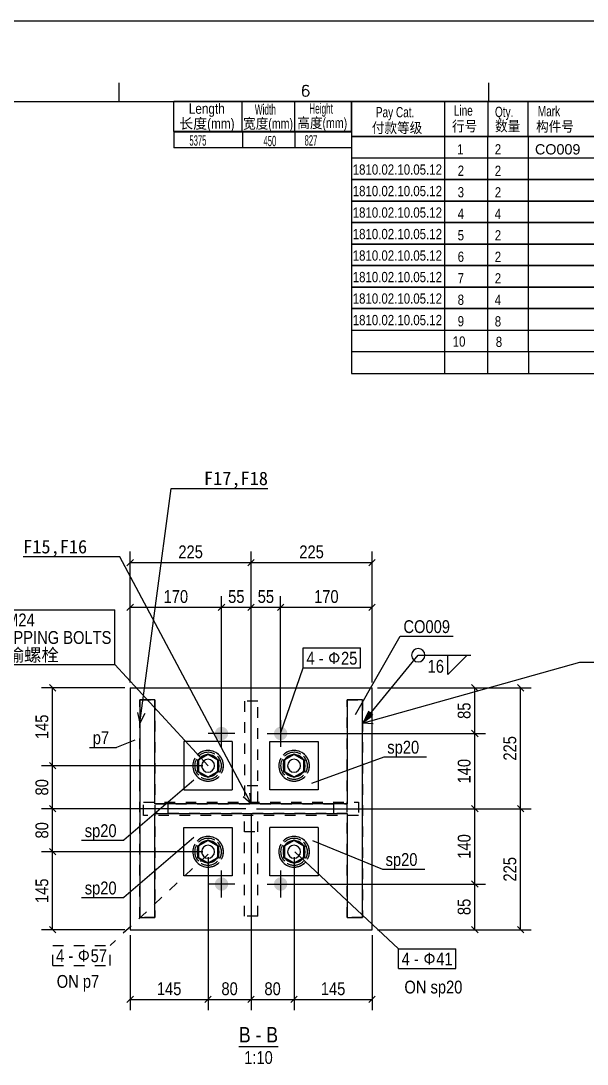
# Model space of a CAD drawing. Header units: millimetres. Extents: x -258 to 337, y -124 to 296.
# Drawn here: x 97.2 to 202.5, y 102.3 to 296.4 of the extents above; entities that cross this region are included whole.
import ezdxf

# ---------------------------------------------------------------- set-up
doc = ezdxf.new("R2010")
doc.units = ezdxf.units.MM
doc.linetypes.add('DXK_LINE_DOT2', pattern=[3.9198, 1.9599, -1.9599])
doc.layers.add('WELD_LABELS', color=5, linetype='Continuous')
doc.styles.add('Arial', font='ARIAL.TTF', dxfattribs={"height": 0.2})
doc.styles.add('Arial Narrow', font='ARIALN.TTF', dxfattribs={"height": 0.2})

# ---------------------------------------------------------------- blocks, each defined once
blk = doc.blocks.new('Unknown-234524341-28316')
at = {"color": 7, "linetype": 'Continuous'}
for p, q in [((321.63, 281.35), (158.74, 281.35)), ((158.74, 274.86), (158.74, 281.35)), ((176.03, 274.86), (176.03, 281.35)), ((184.1, 274.86), (184.1, 281.35)), ((191.53, 274.86), (191.53, 281.35)), ((321.61, 274.86), (158.67, 274.86)), ((158.67, 274.86), (321.63, 274.85)), ((158.67, 274.86), (158.67, 270.86)), ((176, 274.86), (176, 270.86)), ((184, 274.86), (184, 270.86)), ((191.57, 274.86), (191.57, 270.86)), ((321.61, 270.86), (158.67, 270.86)), ((321.62, 270.86), (158.67, 270.86)), ((158.67, 270.86), (158.67, 266.86)), ((176, 270.86), (176, 266.86)), ((176, 270.86), (176, 266.86)), ((184, 270.86), (184, 266.86)), ((191.57, 270.86), (191.57, 266.86)), ((158.67, 266.86), (321.63, 266.86)), ((321.62, 266.86), (158.67, 266.86)), ((158.67, 266.86), (158.67, 262.86)), ((176, 266.86), (176, 262.86)), ((176, 266.86), (176, 262.86)), ((184, 266.86), (184, 262.86)), ((191.57, 266.86), (191.57, 262.86)), ((158.67, 262.86), (321.63, 262.86)), ((321.62, 262.86), (158.67, 262.86)), ((158.67, 262.86), (158.67, 258.86)), ((176, 262.86), (176, 258.86)), ((176, 262.86), (176, 258.86)), ((184, 262.86), (184, 258.86)), ((191.57, 262.86), (191.57, 258.86)), ((158.67, 258.86), (321.63, 258.86)), ((321.62, 258.86), (158.67, 258.86)), ((158.67, 258.86), (158.67, 254.86)), ((176, 258.86), (176, 254.86)), ((176, 258.86), (176, 254.86)), ((184, 258.86), (184, 254.86)), ((191.57, 258.86), (191.57, 254.86)), ((158.67, 254.86), (321.63, 254.86)), ((321.62, 254.86), (158.67, 254.86)), ((158.67, 254.86), (158.67, 250.86)), ((176, 254.86), (176, 250.86)), ((176, 254.86), (176, 250.86)), ((184, 254.86), (184, 250.86)), ((191.57, 254.86), (191.57, 250.86)), ((158.67, 250.86), (321.63, 250.86)), ((321.62, 250.86), (158.67, 250.86)), ((158.67, 250.86), (158.67, 246.86)), ((176, 250.86), (176, 246.86)), ((176, 250.86), (176, 246.86)), ((184, 250.86), (184, 246.86)), ((191.57, 250.86), (191.57, 246.86)), ((158.67, 246.86), (321.63, 246.86)), ((321.62, 246.86), (158.67, 246.86)), ((158.67, 246.86), (158.67, 242.86)), ((176, 246.86), (176, 242.86)), ((176, 246.86), (176, 242.86)), ((184, 246.86), (184, 242.86)), ((191.57, 246.86), (191.57, 242.86)), ((158.67, 242.86), (321.63, 242.86)), ((321.62, 242.86), (158.67, 242.86)), ((158.67, 242.86), (158.67, 238.86)), ((176, 242.86), (176, 238.86)), ((176, 242.86), (176, 238.86)), ((184, 242.86), (184, 238.86)), ((191.57, 242.86), (191.57, 238.86)), ((158.67, 238.86), (321.63, 238.86)), ((158.67, 238.86), (158.67, 234.83)), ((176, 238.86), (176, 234.83)), ((184, 238.86), (184, 234.83)), ((191.57, 238.85), (191.57, 234.83)), ((321.63, 234.83), (158.67, 234.83)), ((158.67, 234.83), (158.67, 230.75)), ((321.56, 234.83), (158.67, 234.83)), ((175.99, 234.83), (175.99, 230.75)), ((183.99, 234.83), (183.99, 230.75)), ((191.59, 234.82), (191.59, 230.75)), ((321.56, 230.74), (158.66, 230.74))]:
    blk.add_line(p, q, dxfattribs=at)
at = {"color": 3, "style": 'Arial'}
for s, width, p in [('Pay Cat.', 0.7, (163.22, 278.43)), ('Line', 0.7, (177.72, 278.74)), ('Qty.', 0.7, (185.38, 278.49)), ('Mark', 0.7, (193.35, 278.61)), ('行号', 0.9, (177.38, 275.82)), ('数量', 0.9, (185.38, 275.82)), ('构件号', 0.9, (193.03, 275.76))]:
    blk.add_text(s, height=1.91, dxfattribs=dict(at, width=width)).set_placement(p)
at = {"color": 3, "linetype": 'Continuous', "style": 'Arial'}
for s, height, width, p in [('付款等级', 1.91, 0.9, (162.47, 275.52)), ('1', 1.91, 0.8, (178.34, 271.52)), ('2', 1.91, 0.8, (185.34, 271.52)), ('1810.02.10.05.12', 1.9102, 0.8, (158.91, 267.76)), ('2', 1.91, 0.8, (178.44, 267.54)), ('2', 1.91, 0.8, (185.34, 267.52)), ('1810.02.10.05.12', 1.9102, 0.8, (158.91, 263.76)), ('3', 1.91, 0.8, (178.44, 263.54)), ('2', 1.91, 0.8, (185.34, 263.52)), ('1810.02.10.05.12', 1.9102, 0.8, (158.91, 259.76)), ('4', 1.91, 0.8, (178.44, 259.54)), ('4', 1.91, 0.8, (185.34, 259.52)), ('1810.02.10.05.12', 1.9102, 0.8, (158.91, 255.76)), ('5', 1.91, 0.8, (178.44, 255.54)), ('2', 1.91, 0.8, (185.34, 255.52)), ('1810.02.10.05.12', 1.9102, 0.8, (158.91, 251.76)), ('6', 1.91, 0.8, (178.44, 251.54)), ('2', 1.91, 0.8, (185.34, 251.52)), ('1810.02.10.05.12', 1.9102, 0.8, (158.91, 247.76)), ('7', 1.91, 0.8, (178.44, 247.54)), ('2', 1.91, 0.8, (185.34, 247.52)), ('1810.02.10.05.12', 1.9102, 0.8, (158.91, 243.76)), ('8', 1.91, 0.8, (178.44, 243.54)), ('4', 1.91, 0.8, (185.34, 243.52)), ('1810.02.10.05.12', 1.9102, 0.8, (158.91, 239.76)), ('9', 1.91, 0.8, (178.44, 239.54)), ('8', 1.91, 0.8, (185.34, 239.52)), ('10', 1.91, 0.8, (177.51, 235.77)), ('8', 1.91, 0.8, (185.53, 235.7))]:
    blk.add_text(s, height=height, dxfattribs=dict(at, width=width)).set_placement(p)
blk.add_text('CO009', height=1.91, dxfattribs=at).set_placement((192.82, 271.52))
blk = doc.blocks.new('Unknown-234524341-28321')
at = {"color": 7, "linetype": 'Continuous'}
for p, q in [((125.64, 275.77), (125.64, 281.35)), ((158.68, 281.35), (125.64, 281.35)), ((138.36, 275.77), (138.36, 281.35)), ((148.13, 275.76), (148.13, 281.34)), ((158.68, 275.76), (158.68, 281.34)), ((158.68, 275.76), (125.64, 275.77)), ((125.64, 275.74), (158.67, 275.74)), ((125.64, 275.74), (125.64, 272.74)), ((138.41, 275.74), (138.41, 272.74)), ((148.13, 275.74), (148.13, 272.74)), ((158.67, 275.74), (158.67, 272.74)), ((158.67, 272.74), (125.64, 272.74))]:
    blk.add_line(p, q, dxfattribs=at)
at = {"color": 3, "style": 'Arial Narrow'}
for s, p in [('Length', (128.42, 279.09)), ('长度(mm)', (126.63, 276.31))]:
    blk.add_text(s, height=1.909, dxfattribs=at).set_placement(p)
at = {"color": 3, "linetype": 'Continuous', "style": 'Arial Narrow'}
for s, width, p in [('Width', 0.7, (140.7, 278.94)), ('Height', 0.7, (150.82, 279.11)), ('宽度(mm)', 0.9, (138.53, 276.32)), ('高度(mm)', 0.9, (148.61, 276.42)), ('5375', 0.65, (128.53, 273.17)), ('450', 0.65, (142.32, 273.07)), ('827', 0.65, (149.96, 273.18))]:
    blk.add_text(s, height=1.909, dxfattribs=dict(at, width=width)).set_placement(p)
blk = doc.blocks.new('Unknown-234524341-28322')
at = {"color": 7, "linetype": 'Continuous'}
for p, q in [((-258.34, 296.37), (336.67, 296.37)), ((115.42, 284.85), (115.42, 281.35)), ((149.65, 283.97), (149.56, 283.49)), ((149.56, 283.49), (149.56, 283.02)), ((149.84, 284.26), (149.65, 283.97)), ((149.84, 283.49), (149.65, 283.3)), ((150.13, 284.35), (149.84, 284.26)), ((150.13, 283.59), (149.84, 283.49)), ((150.32, 284.35), (150.13, 284.35)), ((150.22, 283.59), (150.13, 283.59)), ((150.51, 283.49), (150.22, 283.59)), ((150.6, 284.26), (150.32, 284.35)), ((150.7, 283.3), (150.51, 283.49)), ((150.7, 284.07), (150.6, 284.26)), ((184.15, 284.85), (184.15, 281.35)), ((149.65, 283.3), (149.56, 283.02)), ((149.56, 283.02), (149.65, 282.64)), ((149.65, 282.64), (149.84, 282.44)), ((149.84, 282.44), (150.13, 282.35)), ((150.13, 282.35), (150.22, 282.35)), ((150.22, 282.35), (150.51, 282.44)), ((150.51, 282.44), (150.7, 282.64)), ((150.79, 283.02), (150.7, 283.3)), ((150.7, 282.64), (150.79, 282.92)), ((150.79, 282.92), (150.79, 283.02)), ((-228.29, 281.35), (321.63, 281.35))]:
    blk.add_line(p, q, dxfattribs=at)
blk = doc.blocks.new('Unknown-234524341-13 - 3465')
at = {"color": 6, "linetype": 'Continuous'}
blk.add_line((137.75, 105.58), (145.03, 105.58), dxfattribs=at)
at = {"color": 0, "linetype": 'Continuous'}
for points in [[(139.94, 106.33), (139.94, 109.33), (137.75, 109.33), (137.75, 106.33)], [(144.06, 102.33), (144.06, 104.83), (138.72, 104.83), (138.72, 102.33)]]:
    blk.add_wipeout(points, dxfattribs=at)
at = {"color": 6, "linetype": 'Continuous', "style": 'Arial Narrow'}
for s, height, p in [('B', 2.86, (137.75, 106.33)), ('1:10', 2.386, (138.72, 102.33))]:
    blk.add_text(s, height=height, dxfattribs=at).set_placement(p)
at = {"color": 0, "linetype": 'Continuous'}
blk.add_wipeout([(141.94, 106.33), (141.94, 109.33), (140.84, 109.33), (140.84, 106.33)], dxfattribs=at)
at = {"color": 6, "linetype": 'Continuous', "style": 'Arial Narrow'}
blk.add_text('-', height=2.86, dxfattribs=at).set_placement((140.84, 106.33))
at = {"color": 0, "linetype": 'Continuous'}
blk.add_wipeout([(145.03, 106.33), (145.03, 109.33), (142.84, 109.33), (142.84, 106.33)], dxfattribs=at)
at = {"color": 6, "linetype": 'Continuous', "style": 'Arial Narrow'}
blk.add_text('B', height=2.86, dxfattribs=at).set_placement((142.84, 106.33))
blk = doc.blocks.new('Part-234524341-3482 - 3465')
at = {"color": 2, "linetype": 'Continuous'}
for p, q in [((143.51, 153.3), (143.51, 162.3)), ((143.51, 162.3), (152.51, 162.3)), ((152.51, 162.3), (152.51, 153.3)), ((152.51, 153.3), (143.51, 153.3))]:
    blk.add_line(p, q, dxfattribs=at)
blk = doc.blocks.new('Part-234524341-3466 - 3465')
at = {"color": 2, "linetype": 'Continuous'}
for p, q in [((117.51, 172.3), (162.51, 172.3)), ((117.51, 172.3), (117.51, 127.3)), ((162.51, 127.3), (162.51, 172.3)), ((117.51, 127.3), (162.51, 127.3))]:
    blk.add_line(p, q, dxfattribs=at)
blk = doc.blocks.new('Part-234524341-3476 - 3465')
at = {"color": 7, "linetype": 'DXK_LINE_DOT2'}
for p, q in [((119.31, 129.55), (119.31, 170.05)), ((119.31, 170.05), (122.11, 170.05)), ((122.11, 170.05), (122.11, 129.55)), ((157.91, 129.55), (157.91, 170.05)), ((157.91, 170.05), (160.71, 170.05)), ((160.71, 170.05), (160.71, 129.55)), ((122.11, 150.7), (157.91, 150.7)), ((124.61, 148.9), (124.61, 150.7)), ((155.41, 148.9), (155.41, 150.7)), ((157.91, 148.9), (122.11, 148.9)), ((122.11, 129.55), (119.31, 129.55)), ((160.71, 129.55), (157.91, 129.55))]:
    blk.add_line(p, q, dxfattribs=at)
at = {"color": 2, "linetype": 'Continuous'}
for p, q in [((122.11, 170.05), (119.31, 170.05)), ((119.31, 170.05), (119.31, 129.55)), ((122.11, 150.7), (122.11, 170.05)), ((160.71, 170.05), (157.91, 170.05)), ((157.91, 170.05), (157.91, 150.7)), ((160.71, 129.55), (160.71, 170.05)), ((157.91, 150.7), (122.11, 150.7)), ((122.11, 148.9), (157.91, 148.9)), ((122.11, 129.55), (122.11, 148.9)), ((157.91, 148.9), (157.91, 129.55)), ((119.31, 129.55), (122.11, 129.55)), ((157.91, 129.55), (160.71, 129.55))]:
    blk.add_line(p, q, dxfattribs=at)
blk = doc.blocks.new('Part-234524341-3477 - 3465')
at = {"color": 7, "linetype": 'DXK_LINE_DOT2'}
for p, q in [((138.76, 129.8), (138.76, 148.55)), ((141.26, 129.8), (141.26, 148.55)), ((138.76, 145.55), (141.26, 145.55)), ((141.26, 129.8), (138.76, 129.8))]:
    blk.add_line(p, q, dxfattribs=at)
blk = doc.blocks.new('Part-234524341-3478 - 3465')
at = {"color": 7, "linetype": 'DXK_LINE_DOT2'}
for p, q in [((120.01, 148.55), (120.01, 151.05)), ((120.01, 151.05), (160.01, 151.05)), ((160.01, 151.05), (160.01, 148.55)), ((160.01, 148.55), (120.01, 148.55))]:
    blk.add_line(p, q, dxfattribs=at)
blk = doc.blocks.new('Part-234524341-3479 - 3465')
at = {"color": 7, "linetype": 'DXK_LINE_DOT2'}
for p, q in [((141.26, 169.8), (138.76, 169.8)), ((138.76, 169.8), (138.76, 151.05)), ((141.26, 151.05), (141.26, 169.8)), ((141.26, 154.05), (138.76, 154.05))]:
    blk.add_line(p, q, dxfattribs=at)
blk = doc.blocks.new('Part-234524341-3481 - 3465')
at = {"color": 2, "linetype": 'Continuous'}
for p, q in [((143.51, 137.3), (143.51, 146.3)), ((152.51, 146.3), (143.51, 146.3)), ((152.51, 146.3), (152.51, 137.3)), ((152.51, 137.3), (143.51, 137.3))]:
    blk.add_line(p, q, dxfattribs=at)
blk = doc.blocks.new('Bolt-234524341-6352 - 3465')
at = {"color": 3, "linetype": 'DXK_LINE_DOT2'}
for start, end in [(72, 252), (90, 270), (252, 72), (270, 90)]:
    blk.add_arc((132.01, 141.8), 2.85, start, end, dxfattribs=at)
blk = doc.blocks.new('Part-234524341-3483 - 3465')
at = {"color": 2, "linetype": 'Continuous'}
for p, q in [((127.51, 137.3), (127.51, 146.3)), ((127.51, 146.3), (136.51, 146.3)), ((136.51, 146.3), (136.51, 137.3)), ((136.51, 137.3), (127.51, 137.3))]:
    blk.add_line(p, q, dxfattribs=at)
blk = doc.blocks.new('Part-234524341-3484 - 3465')
at = {"color": 2, "linetype": 'Continuous'}
for p, q in [((136.51, 162.3), (127.51, 162.3)), ((127.51, 162.3), (127.51, 153.3)), ((136.51, 162.3), (136.51, 153.3)), ((127.51, 153.3), (136.51, 153.3))]:
    blk.add_line(p, q, dxfattribs=at)
blk = doc.blocks.new('Bolt-234524341-3485 - 3465')
at = {"linetype": 'Continuous'}
blk.add_hatch(color=3, dxfattribs=at).paths.add_polyline_path([(145.51, 137.05, -1), (145.51, 134.55, -1)])
at = {"color": 3, "linetype": 'Continuous'}
for p, q in [((145.51, 138.3), (145.51, 133.3)), ((143.01, 135.8), (148.01, 135.8))]:
    blk.add_line(p, q, dxfattribs=at)
blk = doc.blocks.new('Bolt-234524341-3486 - 3465')
at = {"linetype": 'Continuous'}
blk.add_hatch(color=3, dxfattribs=at).paths.add_polyline_path([(134.51, 134.55, -1), (134.51, 137.05, -1)])
at = {"color": 3, "linetype": 'Continuous'}
for p, q in [((134.51, 133.3), (134.51, 138.3)), ((137.01, 135.8), (132.01, 135.8))]:
    blk.add_line(p, q, dxfattribs=at)
blk = doc.blocks.new('Bolt-234524341-3487 - 3465')
at = {"linetype": 'Continuous'}
blk.add_hatch(color=3, dxfattribs=at).paths.add_polyline_path([(145.51, 165.05, -1), (145.51, 162.55, -1)])
at = {"color": 3, "linetype": 'Continuous'}
for p, q in [((145.51, 166.3), (145.51, 161.3)), ((143.01, 163.8), (148.01, 163.8))]:
    blk.add_line(p, q, dxfattribs=at)
blk = doc.blocks.new('Bolt-234524341-3488 - 3465')
at = {"linetype": 'Continuous'}
blk.add_hatch(color=3, dxfattribs=at).paths.add_polyline_path([(134.51, 162.55, -1), (134.51, 165.05, -1)])
at = {"color": 3, "linetype": 'Continuous'}
for p, q in [((134.51, 161.3), (134.51, 166.3)), ((137.01, 163.8), (132.01, 163.8))]:
    blk.add_line(p, q, dxfattribs=at)
blk = doc.blocks.new('Bolt-234524341-3489 - 3465')
at = {"color": 3, "linetype": 'Continuous'}
for p, q in [((146.11, 142.9), (148.01, 144)), ((148.01, 144), (149.92, 142.9)), ((146.11, 140.7), (146.11, 142.9)), ((149.92, 142.9), (149.92, 140.7)), ((148.01, 139.6), (146.11, 140.7)), ((149.92, 140.7), (148.01, 139.6))]:
    blk.add_line(p, q, dxfattribs=at)
at = {"color": 3, "linetype": 'DXK_LINE_DOT2'}
for p, q in [((148.01, 143.87), (146.21, 142.83)), ((149.81, 142.83), (148.01, 143.87)), ((146.21, 142.83), (146.21, 140.76)), ((149.81, 140.76), (149.81, 142.83)), ((146.21, 140.76), (148.01, 139.72)), ((148.01, 139.72), (149.81, 140.76))]:
    blk.add_line(p, q, dxfattribs=at)
for radius, start, end in [(2.85, 18, 198), (2.85, 0, 180), (2.5, 90, 270), (2.5, 60, 240), (2.5, 240, 60), (2.5, 270, 90), (2.85, 180, 0), (2.85, 198, 18)]:
    blk.add_arc((148.01, 141.8), radius, start, end, dxfattribs=at)
at = {"color": 3, "linetype": 'Continuous'}
for radius, start, end in [(2.05, 18, 198), (2.05, 198, 18), (1.2, 90, 270), (1.2, 270, 90)]:
    blk.add_arc((148.01, 141.8), radius, start, end, dxfattribs=at)
blk = doc.blocks.new('Bolt-234524341-3490 - 3465')
at = {"color": 3, "linetype": 'Continuous'}
for p, q in [((146.11, 158.9), (148.01, 160)), ((148.01, 160), (149.92, 158.9)), ((146.11, 156.7), (146.11, 158.9)), ((149.92, 158.9), (149.92, 156.7)), ((148.01, 155.6), (146.11, 156.7)), ((149.92, 156.7), (148.01, 155.6))]:
    blk.add_line(p, q, dxfattribs=at)
at = {"color": 3, "linetype": 'DXK_LINE_DOT2'}
for p, q in [((148.01, 159.87), (146.21, 158.83)), ((149.81, 158.83), (148.01, 159.87)), ((146.21, 158.83), (146.21, 156.76)), ((149.81, 156.76), (149.81, 158.83)), ((146.21, 156.76), (148.01, 155.72)), ((148.01, 155.72), (149.81, 156.76))]:
    blk.add_line(p, q, dxfattribs=at)
for radius, start, end in [(2.85, 18, 198), (2.85, 0, 180), (2.5, 90, 270), (2.5, 60, 240), (2.5, 240, 60), (2.5, 270, 90), (2.85, 180, 0), (2.85, 198, 18)]:
    blk.add_arc((148.01, 157.8), radius, start, end, dxfattribs=at)
at = {"color": 3, "linetype": 'Continuous'}
for radius, start, end in [(2.05, 18, 198), (2.05, 198, 18), (1.2, 90, 270), (1.2, 270, 90)]:
    blk.add_arc((148.01, 157.8), radius, start, end, dxfattribs=at)
blk = doc.blocks.new('Bolt-234524341-3491 - 3465')
at = {"color": 3, "linetype": 'Continuous'}
for p, q in [((130.11, 142.9), (132.01, 144)), ((132.01, 144), (133.92, 142.9)), ((130.11, 140.7), (130.11, 142.9)), ((133.92, 142.9), (133.92, 140.7)), ((132.01, 139.6), (130.11, 140.7)), ((133.92, 140.7), (132.01, 139.6))]:
    blk.add_line(p, q, dxfattribs=at)
at = {"color": 3, "linetype": 'DXK_LINE_DOT2'}
for p, q in [((132.01, 143.87), (130.21, 142.83)), ((133.81, 142.83), (132.01, 143.87)), ((130.21, 142.83), (130.21, 140.76)), ((133.81, 140.76), (133.81, 142.83)), ((130.21, 140.76), (132.01, 139.72)), ((132.01, 139.72), (133.81, 140.76))]:
    blk.add_line(p, q, dxfattribs=at)
for radius, start, end in [(2.85, 18, 198), (2.85, 0, 180), (2.5, 90, 270), (2.5, 60, 240), (2.5, 240, 60), (2.5, 270, 90), (2.85, 180, 0), (2.85, 198, 18)]:
    blk.add_arc((132.01, 141.8), radius, start, end, dxfattribs=at)
at = {"color": 3, "linetype": 'Continuous'}
for radius, start, end in [(2.05, 18, 198), (2.05, 198, 18), (1.2, 90, 270), (1.2, 270, 90)]:
    blk.add_arc((132.01, 141.8), radius, start, end, dxfattribs=at)
blk = doc.blocks.new('Bolt-234524341-3492 - 3465')
at = {"color": 3, "linetype": 'Continuous'}
for p, q in [((130.11, 158.9), (132.01, 160)), ((132.01, 160), (133.92, 158.9)), ((130.11, 156.7), (130.11, 158.9)), ((133.92, 158.9), (133.92, 156.7)), ((132.01, 155.6), (130.11, 156.7)), ((133.92, 156.7), (132.01, 155.6))]:
    blk.add_line(p, q, dxfattribs=at)
at = {"color": 3, "linetype": 'DXK_LINE_DOT2'}
for p, q in [((132.01, 159.87), (130.21, 158.83)), ((133.81, 158.83), (132.01, 159.87)), ((130.21, 158.83), (130.21, 156.76)), ((133.81, 156.76), (133.81, 158.83)), ((130.21, 156.76), (132.01, 155.72)), ((132.01, 155.72), (133.81, 156.76))]:
    blk.add_line(p, q, dxfattribs=at)
for radius, start, end in [(2.85, 18, 198), (2.85, 0, 180), (2.5, 90, 270), (2.5, 60, 240), (2.5, 240, 60), (2.5, 270, 90), (2.85, 180, 0), (2.85, 198, 18)]:
    blk.add_arc((132.01, 157.8), radius, start, end, dxfattribs=at)
at = {"color": 3, "linetype": 'Continuous'}
for radius, start, end in [(2.05, 18, 198), (2.05, 198, 18), (1.2, 90, 270), (1.2, 270, 90)]:
    blk.add_arc((132.01, 157.8), radius, start, end, dxfattribs=at)
blk = doc.blocks.new('Bolt-234524341-6350 - 3465')
at = {"color": 3, "linetype": 'DXK_LINE_DOT2'}
for start, end in [(72, 252), (90, 270), (252, 72), (270, 90)]:
    blk.add_arc((148.01, 157.8), 2.85, start, end, dxfattribs=at)
blk = doc.blocks.new('Bolt-234524341-6351 - 3465')
at = {"color": 3, "linetype": 'DXK_LINE_DOT2'}
for start, end in [(72, 252), (90, 270), (252, 72), (270, 90)]:
    blk.add_arc((132.01, 157.8), 2.85, start, end, dxfattribs=at)
blk = doc.blocks.new('Bolt-234524341-6353 - 3465')
at = {"color": 3, "linetype": 'DXK_LINE_DOT2'}
for start, end in [(72, 252), (90, 270), (252, 72), (270, 90)]:
    blk.add_arc((148.01, 141.8), 2.85, start, end, dxfattribs=at)
blk = doc.blocks.new('Bolt-234524341-6370 - 3465')
at = {"color": 3, "linetype": 'Continuous'}
for start, end in [(90, 270), (90, 270), (270, 90), (270, 90)]:
    blk.add_arc((148.01, 141.8), 2.05, start, end, dxfattribs=at)
blk = doc.blocks.new('Bolt-234524341-6371 - 3465')
at = {"color": 3, "linetype": 'Continuous'}
for start, end in [(90, 270), (90, 270), (270, 90), (270, 90)]:
    blk.add_arc((148.01, 157.8), 2.05, start, end, dxfattribs=at)
blk = doc.blocks.new('Bolt-234524341-6372 - 3465')
at = {"color": 3, "linetype": 'Continuous'}
for start, end in [(90, 270), (90, 270), (270, 90), (270, 90)]:
    blk.add_arc((132.01, 141.8), 2.05, start, end, dxfattribs=at)
blk = doc.blocks.new('Bolt-234524341-6373 - 3465')
at = {"color": 3, "linetype": 'Continuous'}
for start, end in [(90, 270), (90, 270), (270, 90), (270, 90)]:
    blk.add_arc((132.01, 157.8), 2.05, start, end, dxfattribs=at)
blk = doc.blocks.new('StraightDimension-234524341-5815 - 3465')
at = {"color": 7, "linetype": 'Continuous'}
for p, q in [((103.68, 171.7), (102.48, 172.9)), ((116.51, 172.3), (101.03, 172.3)), ((103.08, 157.8), (103.08, 172.3)), ((131.01, 157.8), (101.03, 157.8)), ((102.48, 158.4), (103.68, 157.2))]:
    blk.add_line(p, q, dxfattribs=at)
at = {"color": 0}
blk.add_wipeout([(102.78, 167.83), (99.28, 167.83), (99.28, 162.26), (102.78, 162.26)], dxfattribs=at)
at = {"color": 4, "style": 'Arial Narrow'}
blk.add_text('145', height=2.386, rotation=90.0002, dxfattribs=at).set_placement((102.28, 162.76))
blk = doc.blocks.new('StraightDimension-234524341-5687 - 3465')
at = {"color": 7, "linetype": 'Continuous'}
for p, q in [((145.51, 164.8), (145.51, 189.34)), ((162.51, 173.3), (162.51, 189.34)), ((146.11, 187.89), (144.91, 186.69)), ((145.51, 187.29), (162.51, 187.29)), ((161.91, 186.69), (163.11, 187.89))]:
    blk.add_line(p, q, dxfattribs=at)
at = {"color": 0}
blk.add_wipeout([(156.8, 187.59), (156.8, 191.09), (151.23, 191.09), (151.23, 187.59)], dxfattribs=at)
at = {"color": 4, "style": 'Arial Narrow'}
blk.add_text('170', height=2.386, dxfattribs=at).set_placement((151.73, 188.09))
blk = doc.blocks.new('StraightDimension-234524341-5805 - 3465')
at = {"color": 7, "linetype": 'Continuous'}
for p, q in [((118.11, 196.2), (116.91, 195)), ((117.51, 173.3), (117.51, 197.65)), ((139.41, 195), (140.61, 196.2)), ((140.01, 150.8), (140.01, 197.65)), ((117.51, 195.6), (140.01, 195.6))]:
    blk.add_line(p, q, dxfattribs=at)
at = {"color": 0}
blk.add_wipeout([(131.55, 195.9), (131.55, 199.4), (125.98, 199.4), (125.98, 195.9)], dxfattribs=at)
at = {"color": 4, "style": 'Arial Narrow'}
blk.add_text('225', height=2.386, dxfattribs=at).set_placement((126.48, 196.4))
blk = doc.blocks.new('StraightDimension-234524341-5741 - 3465')
at = {"color": 7, "linetype": 'Continuous'}
for p, q in [((182.23, 135.2), (181.03, 136.4)), ((146.51, 135.8), (183.63, 135.8)), ((181.63, 127.3), (181.63, 135.8)), ((163.51, 127.3), (183.63, 127.3)), ((181.03, 127.9), (182.23, 126.7))]:
    blk.add_line(p, q, dxfattribs=at)
at = {"color": 0}
blk.add_wipeout([(181.33, 133.57), (177.83, 133.57), (177.83, 129.52), (181.33, 129.52)], dxfattribs=at)
at = {"color": 4, "style": 'Arial Narrow'}
blk.add_text('85', height=2.386, rotation=90.0002, dxfattribs=at).set_placement((180.83, 130.02))
blk = doc.blocks.new('StraightDimension-234524341-5804 - 3465')
at = {"color": 7, "linetype": 'Continuous'}
for p, q in [((140.61, 196.2), (139.41, 195)), ((140.01, 150.8), (140.01, 197.65)), ((161.91, 195), (163.11, 196.2)), ((162.51, 173.3), (162.51, 197.65)), ((140.01, 195.6), (162.51, 195.6))]:
    blk.add_line(p, q, dxfattribs=at)
at = {"color": 0}
blk.add_wipeout([(154.05, 195.9), (154.05, 199.4), (148.48, 199.4), (148.48, 195.9)], dxfattribs=at)
at = {"color": 4, "style": 'Arial Narrow'}
blk.add_text('225', height=2.386, dxfattribs=at).set_placement((148.98, 196.4))
blk = doc.blocks.new('StraightDimension-234524341-5740 - 3465')
at = {"color": 7, "linetype": 'Continuous'}
for p, q in [((141.01, 149.8), (183.63, 149.8)), ((182.23, 149.2), (181.03, 150.4)), ((181.63, 135.8), (181.63, 149.8)), ((181.03, 136.4), (182.23, 135.2)), ((146.51, 135.8), (183.63, 135.8))]:
    blk.add_line(p, q, dxfattribs=at)
at = {"color": 0}
blk.add_wipeout([(181.33, 145.58), (177.83, 145.58), (177.83, 140.01), (181.33, 140.01)], dxfattribs=at)
at = {"color": 4, "style": 'Arial Narrow'}
blk.add_text('140', height=2.386, rotation=90.0002, dxfattribs=at).set_placement((180.83, 140.51))
blk = doc.blocks.new('StraightDimension-234524341-5882 - 3465')
at = {"color": 7, "linetype": 'Continuous'}
for p, q in [((140.01, 148.8), (140.01, 112.33)), ((132.01, 140.8), (132.01, 112.33)), ((132.61, 114.93), (131.41, 113.73)), ((139.41, 113.73), (140.61, 114.93)), ((132.01, 114.33), (140.01, 114.33))]:
    blk.add_line(p, q, dxfattribs=at)
at = {"color": 0}
blk.add_wipeout([(138.04, 114.63), (138.04, 118.13), (133.99, 118.13), (133.99, 114.63)], dxfattribs=at)
at = {"color": 4, "style": 'Arial Narrow'}
blk.add_text('80', height=2.386, dxfattribs=at).set_placement((134.49, 115.13))
blk = doc.blocks.new('StraightDimension-234524341-5818 - 3465')
at = {"color": 7, "linetype": 'Continuous'}
for p, q in [((131.01, 141.8), (101.03, 141.8)), ((103.68, 141.2), (102.48, 142.4)), ((103.08, 127.3), (103.08, 141.8)), ((116.51, 127.3), (101.03, 127.3)), ((102.48, 127.9), (103.68, 126.7))]:
    blk.add_line(p, q, dxfattribs=at)
at = {"color": 0}
blk.add_wipeout([(102.78, 137.33), (99.28, 137.33), (99.28, 131.76), (102.78, 131.76)], dxfattribs=at)
at = {"color": 4, "style": 'Arial Narrow'}
blk.add_text('145', height=2.386, rotation=90.0002, dxfattribs=at).set_placement((102.28, 132.26))
blk = doc.blocks.new('StraightDimension-234524341-5690 - 3465')
at = {"color": 7, "linetype": 'Continuous'}
for p, q in [((117.51, 173.3), (117.51, 189.34)), ((134.51, 164.8), (134.51, 189.34)), ((118.11, 187.89), (116.91, 186.69)), ((117.51, 187.29), (134.51, 187.29)), ((133.91, 186.69), (135.11, 187.89))]:
    blk.add_line(p, q, dxfattribs=at)
at = {"color": 0}
blk.add_wipeout([(128.8, 187.59), (128.8, 191.09), (123.23, 191.09), (123.23, 187.59)], dxfattribs=at)
at = {"color": 4, "style": 'Arial Narrow'}
blk.add_text('170', height=2.386, dxfattribs=at).set_placement((123.73, 188.09))
blk = doc.blocks.new('StraightDimension-234524341-5738 - 3465')
at = {"color": 7, "linetype": 'Continuous'}
for p, q in [((182.23, 171.7), (181.03, 172.9)), ((163.51, 172.3), (183.63, 172.3)), ((181.63, 163.8), (181.63, 172.3)), ((146.51, 163.8), (183.63, 163.8)), ((181.03, 164.4), (182.23, 163.2))]:
    blk.add_line(p, q, dxfattribs=at)
at = {"color": 0}
blk.add_wipeout([(181.33, 170.07), (177.83, 170.07), (177.83, 166.02), (181.33, 166.02)], dxfattribs=at)
at = {"color": 4, "style": 'Arial Narrow'}
blk.add_text('85', height=2.386, rotation=90.0002, dxfattribs=at).set_placement((180.83, 166.52))
blk = doc.blocks.new('StraightDimension-234524341-5791 - 3465')
at = {"color": 7, "linetype": 'Continuous'}
for p, q in [((190.74, 171.7), (189.54, 172.9)), ((163.51, 172.3), (192.14, 172.3)), ((190.14, 149.8), (190.14, 172.3)), ((141.01, 149.8), (192.14, 149.8)), ((189.54, 150.4), (190.74, 149.2))]:
    blk.add_line(p, q, dxfattribs=at)
at = {"color": 0}
blk.add_wipeout([(189.84, 163.83), (186.34, 163.83), (186.34, 158.26), (189.84, 158.26)], dxfattribs=at)
at = {"color": 4, "style": 'Arial Narrow'}
blk.add_text('225', height=2.386, rotation=90.0002, dxfattribs=at).set_placement((189.34, 158.76))
blk = doc.blocks.new('StraightDimension-234524341-5881 - 3465')
at = {"color": 7, "linetype": 'Continuous'}
for p, q in [((140.01, 148.8), (140.01, 112.33)), ((148.01, 140.8), (148.01, 112.33)), ((140.61, 114.93), (139.41, 113.73)), ((147.41, 113.73), (148.61, 114.93)), ((140.01, 114.33), (148.01, 114.33))]:
    blk.add_line(p, q, dxfattribs=at)
at = {"color": 0}
blk.add_wipeout([(146.04, 114.63), (146.04, 118.13), (141.99, 118.13), (141.99, 114.63)], dxfattribs=at)
at = {"color": 4, "style": 'Arial Narrow'}
blk.add_text('80', height=2.386, dxfattribs=at).set_placement((142.49, 115.13))
blk = doc.blocks.new('StraightDimension-234524341-5817 - 3465')
at = {"color": 7, "linetype": 'Continuous'}
for p, q in [((139.01, 149.8), (101.03, 149.8)), ((103.68, 149.2), (102.48, 150.4)), ((103.08, 141.8), (103.08, 149.8)), ((131.01, 141.8), (101.03, 141.8)), ((102.48, 142.4), (103.68, 141.2))]:
    blk.add_line(p, q, dxfattribs=at)
at = {"color": 0}
blk.add_wipeout([(102.78, 147.82), (99.28, 147.82), (99.28, 143.77), (102.78, 143.77)], dxfattribs=at)
at = {"color": 4, "style": 'Arial Narrow'}
blk.add_text('80', height=2.386, rotation=90.0002, dxfattribs=at).set_placement((102.28, 144.27))
blk = doc.blocks.new('StraightDimension-234524341-5689 - 3465')
at = {"color": 7, "linetype": 'Continuous'}
for p, q in [((134.51, 164.8), (134.51, 189.34)), ((140.01, 150.8), (140.01, 189.34)), ((135.11, 187.89), (133.91, 186.69)), ((134.51, 187.29), (140.01, 187.29)), ((139.41, 186.69), (140.61, 187.89))]:
    blk.add_line(p, q, dxfattribs=at)
at = {"color": 0}
blk.add_wipeout([(139.29, 187.59), (139.29, 191.09), (135.24, 191.09), (135.24, 187.59)], dxfattribs=at)
at = {"color": 4, "style": 'Arial Narrow'}
blk.add_text('55', height=2.386, dxfattribs=at).set_placement((135.74, 188.09))
blk = doc.blocks.new('StraightDimension-234524341-5880 - 3465')
at = {"color": 7, "linetype": 'Continuous'}
for p, q in [((148.01, 140.8), (148.01, 112.33)), ((162.51, 126.3), (162.51, 112.33)), ((148.61, 114.93), (147.41, 113.73)), ((161.91, 113.73), (163.11, 114.93)), ((148.01, 114.33), (162.51, 114.33))]:
    blk.add_line(p, q, dxfattribs=at)
at = {"color": 0}
blk.add_wipeout([(158.05, 114.63), (158.05, 118.13), (152.48, 118.13), (152.48, 114.63)], dxfattribs=at)
at = {"color": 4, "style": 'Arial Narrow'}
blk.add_text('145', height=2.386, dxfattribs=at).set_placement((152.98, 115.13))
blk = doc.blocks.new('StraightDimension-234524341-5816 - 3465')
at = {"color": 7, "linetype": 'Continuous'}
for p, q in [((131.01, 157.8), (101.03, 157.8)), ((103.68, 157.2), (102.48, 158.4)), ((103.08, 149.8), (103.08, 157.8)), ((139.01, 149.8), (101.03, 149.8)), ((102.48, 150.4), (103.68, 149.2))]:
    blk.add_line(p, q, dxfattribs=at)
at = {"color": 0}
blk.add_wipeout([(102.78, 155.82), (99.28, 155.82), (99.28, 151.77), (102.78, 151.77)], dxfattribs=at)
at = {"color": 4, "style": 'Arial Narrow'}
blk.add_text('80', height=2.386, rotation=90.0002, dxfattribs=at).set_placement((102.28, 152.27))
blk = doc.blocks.new('StraightDimension-234524341-5688 - 3465')
at = {"color": 7, "linetype": 'Continuous'}
for p, q in [((140.01, 150.8), (140.01, 189.34)), ((145.51, 164.8), (145.51, 189.34)), ((140.61, 187.89), (139.41, 186.69)), ((140.01, 187.29), (145.51, 187.29)), ((144.91, 186.69), (146.11, 187.89))]:
    blk.add_line(p, q, dxfattribs=at)
at = {"color": 0}
blk.add_wipeout([(144.79, 187.59), (144.79, 191.09), (140.74, 191.09), (140.74, 187.59)], dxfattribs=at)
at = {"color": 4, "style": 'Arial Narrow'}
blk.add_text('55', height=2.386, dxfattribs=at).set_placement((141.24, 188.09))
blk = doc.blocks.new('StraightDimension-234524341-5739 - 3465')
at = {"color": 7, "linetype": 'Continuous'}
for p, q in [((146.51, 163.8), (183.63, 163.8)), ((182.23, 163.2), (181.03, 164.4)), ((181.63, 149.8), (181.63, 163.8)), ((141.01, 149.8), (183.63, 149.8)), ((181.03, 150.4), (182.23, 149.2))]:
    blk.add_line(p, q, dxfattribs=at)
at = {"color": 0}
blk.add_wipeout([(181.33, 159.58), (177.83, 159.58), (177.83, 154.01), (181.33, 154.01)], dxfattribs=at)
at = {"color": 4, "style": 'Arial Narrow'}
blk.add_text('140', height=2.386, rotation=90.0002, dxfattribs=at).set_placement((180.83, 154.51))
blk = doc.blocks.new('StraightDimension-234524341-5792 - 3465')
at = {"color": 7, "linetype": 'Continuous'}
for p, q in [((141.01, 149.8), (192.14, 149.8)), ((190.74, 149.2), (189.54, 150.4)), ((190.14, 127.3), (190.14, 149.8)), ((163.51, 127.3), (192.14, 127.3)), ((189.54, 127.9), (190.74, 126.7))]:
    blk.add_line(p, q, dxfattribs=at)
at = {"color": 0}
blk.add_wipeout([(189.84, 141.33), (186.34, 141.33), (186.34, 135.76), (189.84, 135.76)], dxfattribs=at)
at = {"color": 4, "style": 'Arial Narrow'}
blk.add_text('225', height=2.386, rotation=90.0002, dxfattribs=at).set_placement((189.34, 136.26))
blk = doc.blocks.new('StraightDimension-234524341-5883 - 3465')
at = {"color": 7, "linetype": 'Continuous'}
for p, q in [((132.01, 140.8), (132.01, 112.33)), ((117.51, 126.3), (117.51, 112.33)), ((118.11, 114.93), (116.91, 113.73)), ((131.41, 113.73), (132.61, 114.93)), ((117.51, 114.33), (132.01, 114.33))]:
    blk.add_line(p, q, dxfattribs=at)
at = {"color": 0}
blk.add_wipeout([(127.55, 114.63), (127.55, 118.13), (121.98, 118.13), (121.98, 114.63)], dxfattribs=at)
at = {"color": 4, "style": 'Arial Narrow'}
blk.add_text('145', height=2.386, dxfattribs=at).set_placement((122.48, 115.13))
blk = doc.blocks.new('MarkSet-234524341-6502 - 3465')
at = {"color": 0}
blk.add_wipeout([(169.54, 120.67), (169.54, 123.17), (168.01, 123.17), (168.01, 120.67)], dxfattribs=at)
blk.add_wipeout([(169.54, 120.67), (169.54, 123.17), (168.01, 123.17), (168.01, 120.67)], dxfattribs=at)
at = {"color": 7, "linetype": 'Continuous'}
for p in [(148.12, 141.79), (167.41, 120.07)]:
    blk.add_line(p, (167.41, 123.77), dxfattribs=at)
at = {"color": 0}
blk.add_wipeout([(171.2, 120.67), (171.2, 123.17), (170.29, 123.17), (170.29, 120.67)], dxfattribs=at)
blk.add_wipeout([(171.2, 120.67), (171.2, 123.17), (170.29, 123.17), (170.29, 120.67)], dxfattribs=at)
at = {"color": 3, "style": 'Arial Narrow'}
blk.add_text('4', height=2.39, dxfattribs=at).set_placement((168.01, 120.67))
at = {"color": 0}
blk.add_wipeout([(174.45, 120.67), (174.45, 123.17), (171.95, 123.17), (171.95, 120.67)], dxfattribs=at)
at = {"color": 3, "linetype": 'Continuous'}
blk.add_line((173.2, 120.8), (173.2, 122.98), dxfattribs=at)
at = {"color": 3, "style": 'Arial Narrow'}
blk.add_text('-', height=2.39, dxfattribs=at).set_placement((170.29, 120.67))
at = {"color": 0}
blk.add_wipeout([(177.49, 120.67), (177.49, 123.17), (174.45, 123.17), (174.45, 120.67)], dxfattribs=at)
blk.add_wipeout([(177.49, 120.67), (177.49, 123.17), (174.45, 123.17), (174.45, 120.67)], dxfattribs=at)
at = {"color": 7, "linetype": 'Continuous'}
for p, q in [((167.41, 123.77), (178.09, 123.77)), ((178.09, 120.07), (178.09, 123.77)), ((167.41, 120.07), (178.09, 120.07))]:
    blk.add_line(p, q, dxfattribs=at)
at = {"color": 3, "linetype": 'Continuous'}
blk.add_circle((173.2, 121.92), 0.812, dxfattribs=at)
at = {"color": 3, "style": 'Arial Narrow'}
blk.add_text('41', height=2.386, dxfattribs=at).set_placement((174.45, 120.67))
blk = doc.blocks.new('MarkSet-234524341-3588 - 3465')
at = {"color": 0}
blk.add_wipeout([(151.83, 176.61), (151.83, 179.11), (150.31, 179.11), (150.31, 176.61)], dxfattribs=at)
blk.add_wipeout([(151.83, 176.61), (151.83, 179.11), (150.31, 179.11), (150.31, 176.61)], dxfattribs=at)
at = {"color": 7, "linetype": 'Continuous'}
for p, q in [((149.71, 176.01), (149.71, 179.71)), ((145.51, 163.8), (149.71, 176.01))]:
    blk.add_line(p, q, dxfattribs=at)
at = {"color": 0}
blk.add_wipeout([(153.49, 176.61), (153.49, 179.11), (152.58, 179.11), (152.58, 176.61)], dxfattribs=at)
blk.add_wipeout([(153.49, 176.61), (153.49, 179.11), (152.58, 179.11), (152.58, 176.61)], dxfattribs=at)
at = {"color": 3, "style": 'Arial Narrow'}
blk.add_text('4', height=2.39, dxfattribs=at).set_placement((150.31, 176.61))
at = {"color": 0}
blk.add_wipeout([(156.74, 176.61), (156.74, 179.11), (154.24, 179.11), (154.24, 176.61)], dxfattribs=at)
at = {"color": 3, "linetype": 'Continuous'}
blk.add_line((155.49, 176.74), (155.49, 178.92), dxfattribs=at)
at = {"color": 3, "style": 'Arial Narrow'}
blk.add_text('-', height=2.39, dxfattribs=at).set_placement((152.58, 176.61))
at = {"color": 0}
blk.add_wipeout([(159.79, 176.61), (159.79, 179.11), (156.74, 179.11), (156.74, 176.61)], dxfattribs=at)
blk.add_wipeout([(159.79, 176.61), (159.79, 179.11), (156.74, 179.11), (156.74, 176.61)], dxfattribs=at)
at = {"color": 7, "linetype": 'Continuous'}
for p, q in [((149.71, 179.71), (160.39, 179.71)), ((160.39, 176.01), (160.39, 179.71)), ((149.71, 176.01), (160.39, 176.01))]:
    blk.add_line(p, q, dxfattribs=at)
at = {"color": 3, "linetype": 'Continuous'}
blk.add_circle((155.49, 177.86), 0.812, dxfattribs=at)
at = {"color": 3, "style": 'Arial Narrow'}
blk.add_text('25', height=2.386, dxfattribs=at).set_placement((156.74, 176.61))
blk = doc.blocks.new('Mark-234524341-5988 - 3465')
at = {"color": 0}
blk.add_wipeout([(170.97, 139.16), (170.97, 141.66), (165.03, 141.66), (165.03, 139.16)], dxfattribs=at)
blk.add_wipeout([(170.97, 139.16), (170.97, 141.66), (165.03, 141.66), (165.03, 139.16)], dxfattribs=at)
at = {"color": 7, "linetype": 'Continuous'}
for p, q in [((151.44, 143.87), (164.43, 138.56)), ((164.43, 138.56), (172.32, 138.56))]:
    blk.add_line(p, q, dxfattribs=at)
at = {"color": 3, "style": 'Arial Narrow'}
blk.add_text('sp20', height=2.386, dxfattribs=at).set_placement((165.03, 139.16))
blk = doc.blocks.new('Mark-234524341-5980 - 3465')
at = {"color": 7, "linetype": 'Continuous'}
blk.add_line((129.34, 155.13), (116.35, 143.93), dxfattribs=at)
at = {"color": 0}
blk.add_wipeout([(115, 144.53), (115, 147.03), (109.06, 147.03), (109.06, 144.53)], dxfattribs=at)
blk.add_wipeout([(115, 144.53), (115, 147.03), (109.06, 147.03), (109.06, 144.53)], dxfattribs=at)
at = {"color": 7, "linetype": 'Continuous'}
blk.add_line((108.46, 143.93), (116.35, 143.93), dxfattribs=at)
at = {"color": 3, "style": 'Arial Narrow'}
blk.add_text('sp20', height=2.386, dxfattribs=at).set_placement((109.06, 144.53))
blk = doc.blocks.new('Mark-234524341-5984 - 3465')
at = {"color": 7, "linetype": 'Continuous'}
blk.add_line((129.34, 144.47), (116.35, 133.27), dxfattribs=at)
at = {"color": 0}
blk.add_wipeout([(115, 133.87), (115, 136.37), (109.06, 136.37), (109.06, 133.87)], dxfattribs=at)
blk.add_wipeout([(115, 133.87), (115, 136.37), (109.06, 136.37), (109.06, 133.87)], dxfattribs=at)
at = {"color": 7, "linetype": 'Continuous'}
blk.add_line((108.46, 133.27), (116.35, 133.27), dxfattribs=at)
at = {"color": 3, "style": 'Arial Narrow'}
blk.add_text('sp20', height=2.386, dxfattribs=at).set_placement((109.06, 133.87))
blk = doc.blocks.new('Mark-234524341-3572 - 3465')
at = {"color": 0}
blk.add_wipeout([(177.03, 182.49), (177.03, 184.99), (168.35, 184.99), (168.35, 182.49)], dxfattribs=at)
blk.add_wipeout([(177.03, 182.49), (177.03, 184.99), (168.35, 184.99), (168.35, 182.49)], dxfattribs=at)
at = {"color": 7, "linetype": 'Continuous'}
for p, q in [((159.41, 167.34), (167.75, 181.89)), ((167.75, 181.89), (177.63, 181.89))]:
    blk.add_line(p, q, dxfattribs=at)
at = {"color": 3, "style": 'Arial Narrow'}
blk.add_text('CO009', height=2.386, dxfattribs=at).set_placement((168.35, 182.49))
blk = doc.blocks.new('MarkSet-234524341-4198 - 3465')
at = {"color": 7, "linetype": 'Continuous'}
blk.add_line((132.01, 157.8), (114.67, 176.62), dxfattribs=at)
at = {"color": 0}
blk.add_wipeout([(92.76, 183.72), (92.76, 186.22), (91.24, 186.22), (91.24, 183.72)], dxfattribs=at)
blk.add_wipeout([(92.76, 183.72), (92.76, 186.22), (91.24, 186.22), (91.24, 183.72)], dxfattribs=at)
blk.add_wipeout([(94.43, 183.72), (94.43, 186.22), (93.51, 186.22), (93.51, 183.72)], dxfattribs=at)
blk.add_wipeout([(94.43, 183.72), (94.43, 186.22), (93.51, 186.22), (93.51, 183.72)], dxfattribs=at)
blk.add_wipeout([(96.71, 183.72), (96.71, 186.22), (94.43, 186.22), (94.43, 183.72)], dxfattribs=at)
blk.add_wipeout([(96.71, 183.72), (96.71, 186.22), (94.43, 186.22), (94.43, 183.72)], dxfattribs=at)
at = {"color": 3, "style": 'Arial Narrow'}
blk.add_text('-', height=2.39, dxfattribs=at).set_placement((93.51, 183.72))
at = {"color": 0}
blk.add_wipeout([(99.75, 183.72), (99.75, 186.22), (96.71, 186.22), (96.71, 183.72)], dxfattribs=at)
blk.add_wipeout([(99.75, 183.72), (99.75, 186.22), (96.71, 186.22), (96.71, 183.72)], dxfattribs=at)
at = {"color": 7, "linetype": 'Continuous'}
blk.add_line((90.64, 186.82), (114.67, 186.82), dxfattribs=at)
at = {"color": 0}
blk.add_wipeout([(114.07, 180.47), (114.07, 182.97), (91.24, 182.97), (91.24, 180.47)], dxfattribs=at)
blk.add_wipeout([(114.07, 180.47), (114.07, 182.97), (91.24, 182.97), (91.24, 180.47)], dxfattribs=at)
at = {"color": 7, "linetype": 'Continuous'}
blk.add_line((114.67, 176.62), (114.67, 186.82), dxfattribs=at)
at = {"color": 3, "style": 'Arial Narrow'}
for s, height, p in [('4', 2.39, (91.24, 183.72)), ('M', 2.39, (94.43, 183.72)), ('24', 2.386, (96.71, 183.72))]:
    blk.add_text(s, height=height, dxfattribs=at).set_placement(p)
at = {"color": 0}
blk.add_wipeout([(104.6, 177.22), (104.6, 179.72), (91.24, 179.72), (91.24, 177.22)], dxfattribs=at)
blk.add_wipeout([(104.6, 177.22), (104.6, 179.72), (91.24, 179.72), (91.24, 177.22)], dxfattribs=at)
at = {"color": 7, "linetype": 'Continuous'}
for q in [(90.64, 186.82), (114.67, 176.62)]:
    blk.add_line((90.64, 176.62), q, dxfattribs=at)
at = {"color": 3, "style": 'Arial Narrow'}
for s, height, p in [('SHIPPING BOLTS', 2.3861, (91.24, 180.47)), ('运输螺栓', 2.386, (91.24, 177.22))]:
    blk.add_text(s, height=height, dxfattribs=at).set_placement(p)
blk = doc.blocks.new('Mark-234524341-5969 - 3465')
at = {"color": 0}
blk.add_wipeout([(171.29, 160.06), (171.29, 162.56), (165.35, 162.56), (165.35, 160.06)], dxfattribs=at)
blk.add_wipeout([(171.29, 160.06), (171.29, 162.56), (165.35, 162.56), (165.35, 160.06)], dxfattribs=at)
at = {"color": 7, "linetype": 'Continuous'}
for p, q in [((151.3, 154.58), (164.75, 159.46)), ((164.75, 159.46), (172.64, 159.46))]:
    blk.add_line(p, q, dxfattribs=at)
at = {"color": 3, "style": 'Arial Narrow'}
blk.add_text('sp20', height=2.386, dxfattribs=at).set_placement((165.35, 160.06))
blk = doc.blocks.new('Mark-234524341-5973 - 3465')
at = {"color": 7, "linetype": 'Continuous'}
blk.add_line((118.39, 162.58), (114.95, 161.22), dxfattribs=at)
at = {"color": 0}
blk.add_wipeout([(113.6, 161.82), (113.6, 164.32), (110.55, 164.32), (110.55, 161.82)], dxfattribs=at)
blk.add_wipeout([(113.6, 161.82), (113.6, 164.32), (110.55, 164.32), (110.55, 161.82)], dxfattribs=at)
at = {"color": 7, "linetype": 'Continuous'}
blk.add_line((109.95, 161.22), (114.95, 161.22), dxfattribs=at)
at = {"color": 3, "style": 'Arial Narrow'}
blk.add_text('p7', height=2.386, dxfattribs=at).set_placement((110.55, 161.82))
blk = doc.blocks.new('Text-234524341-6256 - 3465')
at = {"color": 0, "linetype": 'Continuous'}
blk.add_wipeout([(111.77, 116.49), (111.77, 118.99), (103.85, 118.99), (103.85, 116.49)], dxfattribs=at)
at = {"color": 4, "linetype": 'Continuous', "style": 'Arial Narrow'}
blk.add_text('ON p7', height=2.386, dxfattribs=at).set_placement((103.85, 116.49))
blk = doc.blocks.new('Text-234524341-6259 - 3465')
at = {"color": 0, "linetype": 'Continuous'}
blk.add_wipeout([(179.34, 115.44), (179.34, 117.94), (168.53, 117.94), (168.53, 115.44)], dxfattribs=at)
at = {"color": 4, "linetype": 'Continuous', "style": 'Arial Narrow'}
blk.add_text('ON sp20', height=2.386, dxfattribs=at).set_placement((168.53, 115.44))
blk = doc.blocks.new('MarkSet-234524341-6493 - 3465')
at = {"color": 0}
blk.add_wipeout([(105.25, 121.27), (105.25, 123.77), (103.73, 123.77), (103.73, 121.27)], dxfattribs=at)
blk.add_wipeout([(105.25, 121.27), (105.25, 123.77), (103.73, 123.77), (103.73, 121.27)], dxfattribs=at)
at = {"color": 7, "linetype": 'DXK_LINE_DOT2'}
blk.add_line((103.13, 120.67), (103.13, 124.37), dxfattribs=at)
at = {"color": 0}
blk.add_wipeout([(106.91, 121.27), (106.91, 123.77), (106, 123.77), (106, 121.27)], dxfattribs=at)
blk.add_wipeout([(106.91, 121.27), (106.91, 123.77), (106, 123.77), (106, 121.27)], dxfattribs=at)
at = {"color": 3, "style": 'Arial Narrow'}
blk.add_text('4', height=2.39, dxfattribs=at).set_placement((103.73, 121.27))
at = {"color": 0}
blk.add_wipeout([(110.16, 121.27), (110.16, 123.77), (107.66, 123.77), (107.66, 121.27)], dxfattribs=at)
at = {"color": 3, "linetype": 'Continuous'}
blk.add_line((108.91, 121.39), (108.91, 123.58), dxfattribs=at)
at = {"color": 3, "style": 'Arial Narrow'}
blk.add_text('-', height=2.39, dxfattribs=at).set_placement((106, 121.27))
at = {"color": 0}
blk.add_wipeout([(113.21, 121.27), (113.21, 123.77), (110.16, 123.77), (110.16, 121.27)], dxfattribs=at)
blk.add_wipeout([(113.21, 121.27), (113.21, 123.77), (110.16, 123.77), (110.16, 121.27)], dxfattribs=at)
at = {"color": 7, "linetype": 'DXK_LINE_DOT2'}
for p, q in [((132, 141.35), (113.81, 124.37)), ((103.13, 124.37), (113.81, 124.37)), ((113.81, 120.67), (113.81, 124.37)), ((103.13, 120.67), (113.81, 120.67))]:
    blk.add_line(p, q, dxfattribs=at)
at = {"color": 3, "linetype": 'Continuous'}
blk.add_circle((108.91, 122.52), 0.812, dxfattribs=at)
at = {"color": 3, "style": 'Arial Narrow'}
blk.add_text('57', height=2.386, dxfattribs=at).set_placement((110.16, 121.27))
blk = doc.blocks.new('WeldMark-234524341-7761 - 3465')
at = {"linetype": 'Continuous'}
blk.add_hatch(color=3, dxfattribs=at).paths.add_polyline_path([(162.78, 167.28), (160.71, 165.75), (161.82, 168.08)])
at = {"color": 3, "linetype": 'Continuous'}
blk.add_line((160.71, 165.75), (171.1, 178.36), dxfattribs=at)
blk.add_arc((171.1, 178.36), 1.25, 90, 270, dxfattribs=at)
at = {"color": 0}
blk.add_wipeout([(176.09, 174.91), (176.09, 177.81), (172.65, 177.81), (172.65, 174.91)], dxfattribs=at)
at = {"color": 3, "linetype": 'Continuous'}
for p, q in [((171.1, 178.36), (180.89, 178.36)), ((176.61, 178.36), (180.18, 178.36)), ((180.18, 178.36), (176.61, 174.79)), ((176.61, 174.79), (176.61, 178.36))]:
    blk.add_line(p, q, dxfattribs=at)
blk.add_arc((171.1, 178.36), 1.25, 270, 90, dxfattribs=at)
at = {"color": 3, "style": 'Arial Narrow'}
blk.add_text('16', height=2.386, dxfattribs=at).set_placement((172.85, 175.11))

msp = doc.modelspace()

# ---------------------------------------------------------------- linework, layer by layer
at = {"layer": 'WELD_LABELS', "color": 5}
for p, q in [((125.15, 209.36), (143.15, 209.36)), ((115.6, 196.66), (97.6, 196.66)), ((201.16, 177.06), (219.16, 177.06))]:
    msp.add_line(p, q, dxfattribs=at)

# ---------------------------------------------------------------- block references
for name in ['Unknown-234524341-28322', 'Unknown-234524341-28321', 'Unknown-234524341-28316', 'Part-234524341-3466 - 3465', 'Part-234524341-3476 - 3465', 'Part-234524341-3479 - 3465', 'Bolt-234524341-3488 - 3465', 'Bolt-234524341-3487 - 3465', 'Part-234524341-3484 - 3465', 'Part-234524341-3482 - 3465', 'Bolt-234524341-3492 - 3465', 'Bolt-234524341-6351 - 3465', 'Bolt-234524341-6373 - 3465', 'Bolt-234524341-3490 - 3465', 'Bolt-234524341-6350 - 3465', 'Bolt-234524341-6371 - 3465', 'Part-234524341-3478 - 3465', 'Part-234524341-3477 - 3465', 'Part-234524341-3483 - 3465', 'Part-234524341-3481 - 3465', 'Bolt-234524341-6352 - 3465', 'Bolt-234524341-3491 - 3465', 'Bolt-234524341-6372 - 3465', 'Bolt-234524341-3489 - 3465', 'Bolt-234524341-6353 - 3465', 'Bolt-234524341-6370 - 3465', 'Bolt-234524341-3486 - 3465', 'Bolt-234524341-3485 - 3465']:
    msp.add_blockref(name, (0, 0))

# ---------------------------------------------------------------- texts
at = {"layer": 'WELD_LABELS', "color": 5, "char_height": 2.5}
for s, insert, attachment_point in [('F17,F18', (143.15, 209.36), 9), ('F15,F16', (97.6, 196.66), 7)]:
    msp.add_mtext(s, dxfattribs=dict(at, insert=insert, attachment_point=attachment_point))

# ---------------------------------------------------------------- next in the draw order: block references
for name in ['StraightDimension-234524341-5687 - 3465', 'StraightDimension-234524341-5815 - 3465', 'StraightDimension-234524341-5741 - 3465', 'Text-234524341-6256 - 3465', 'Text-234524341-6259 - 3465', 'Unknown-234524341-13 - 3465']:
    msp.add_blockref(name, (0, 0))

# ---------------------------------------------------------------- next in the draw order: block references
msp.add_blockref('StraightDimension-234524341-5805 - 3465', (0, 0))

# ---------------------------------------------------------------- next in the draw order: block references
for name in ['StraightDimension-234524341-5804 - 3465', 'StraightDimension-234524341-5690 - 3465']:
    msp.add_blockref(name, (0, 0))

# ---------------------------------------------------------------- next in the draw order: block references
for name in ['StraightDimension-234524341-5738 - 3465', 'StraightDimension-234524341-5740 - 3465']:
    msp.add_blockref(name, (0, 0))

# ---------------------------------------------------------------- next in the draw order: block references
msp.add_blockref('StraightDimension-234524341-5882 - 3465', (0, 0))

# ---------------------------------------------------------------- next in the draw order: block references
for name in ['StraightDimension-234524341-5791 - 3465', 'StraightDimension-234524341-5818 - 3465']:
    msp.add_blockref(name, (0, 0))

# ---------------------------------------------------------------- next in the draw order: block references
msp.add_blockref('StraightDimension-234524341-5881 - 3465', (0, 0))

# ---------------------------------------------------------------- next in the draw order: block references
for name in ['StraightDimension-234524341-5817 - 3465', 'StraightDimension-234524341-5880 - 3465']:
    msp.add_blockref(name, (0, 0))

# ---------------------------------------------------------------- next in the draw order: block references
for name in ['StraightDimension-234524341-5689 - 3465', 'StraightDimension-234524341-5883 - 3465']:
    msp.add_blockref(name, (0, 0))

# ---------------------------------------------------------------- next in the draw order: block references
msp.add_blockref('StraightDimension-234524341-5816 - 3465', (0, 0))

# ---------------------------------------------------------------- next in the draw order: block references
for name in ['StraightDimension-234524341-5688 - 3465', 'MarkSet-234524341-4198 - 3465', 'Mark-234524341-5980 - 3465']:
    msp.add_blockref(name, (0, 0))

# ---------------------------------------------------------------- next in the draw order: linework, layer by layer
at = {"layer": 'WELD_LABELS', "color": 5}
for p, q in [((119.31, 165.75), (125.15, 209.36)), ((118.88, 167.7), (119.31, 165.75)), ((120.24, 167.52), (119.31, 165.75)), ((138.53, 152.09), (140.01, 150.75)), ((139.74, 152.73), (140.01, 150.75))]:
    msp.add_line(p, q, dxfattribs=at)

# ---------------------------------------------------------------- next in the draw order: block references
for name in ['Mark-234524341-5973 - 3465', 'StraightDimension-234524341-5739 - 3465', 'Mark-234524341-5984 - 3465']:
    msp.add_blockref(name, (0, 0))

# ---------------------------------------------------------------- next in the draw order: linework, layer by layer
msp.add_line((140.01, 150.75), (115.6, 196.66), dxfattribs=at)

# ---------------------------------------------------------------- next in the draw order: block references
for name in ['MarkSet-234524341-3588 - 3465', 'Mark-234524341-5969 - 3465', 'StraightDimension-234524341-5792 - 3465', 'MarkSet-234524341-6493 - 3465']:
    msp.add_blockref(name, (0, 0))

# ---------------------------------------------------------------- next in the draw order: block references
for name in ['Mark-234524341-3572 - 3465', 'MarkSet-234524341-6502 - 3465']:
    msp.add_blockref(name, (0, 0))

# ---------------------------------------------------------------- next in the draw order: block references
for name in ['WeldMark-234524341-7761 - 3465', 'Mark-234524341-5988 - 3465']:
    msp.add_blockref(name, (0, 0))

# ---------------------------------------------------------------- next in the draw order: linework, layer by layer
for p, q in [((160.71, 165.75), (201.16, 177.06)), ((162.34, 166.91), (160.71, 165.75)), ((162.71, 165.59), (160.71, 165.75))]:
    msp.add_line(p, q, dxfattribs=at)

doc.saveas('drawing.dxf')
